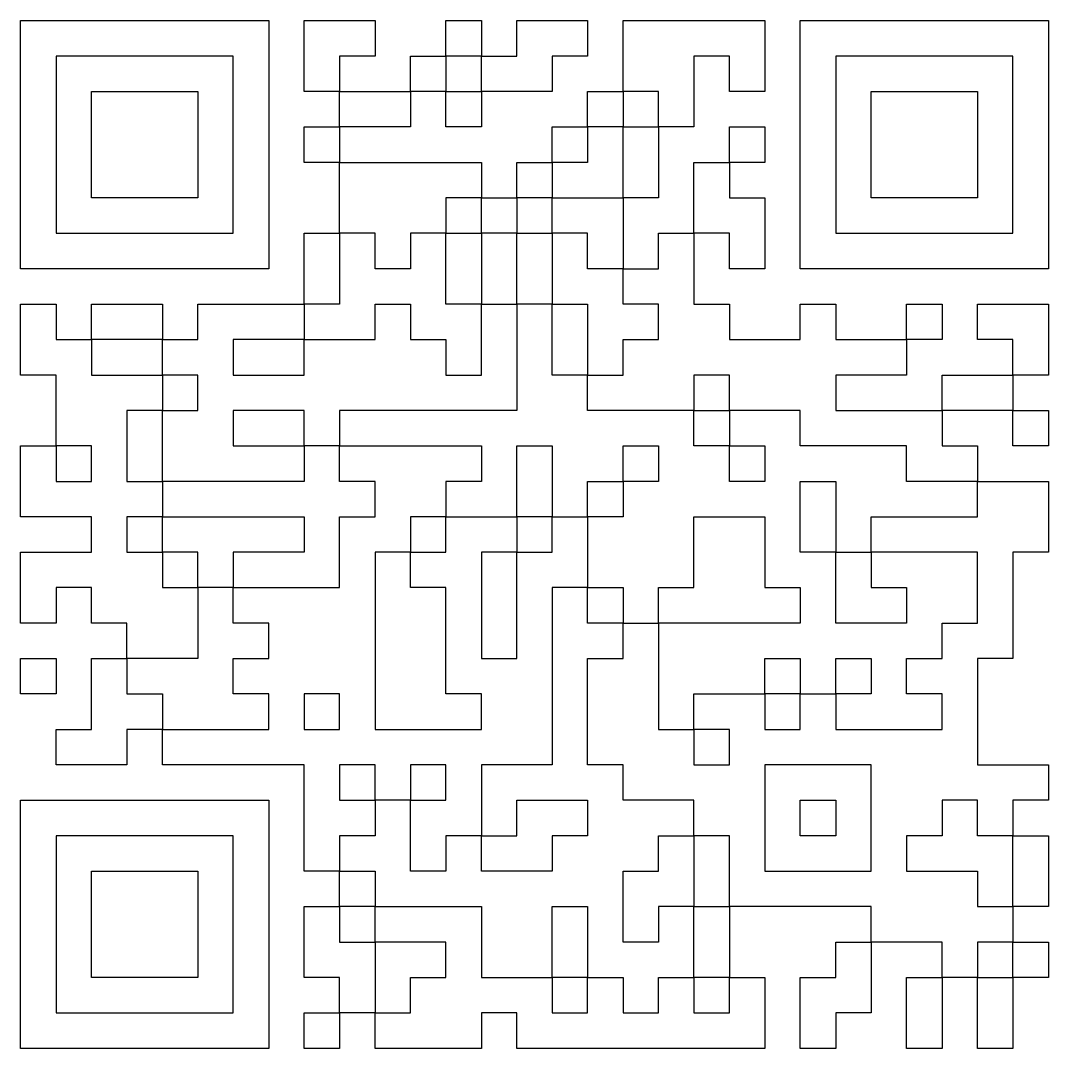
# Model space of a CAD drawing. Extents: x 119.9 to 144.4, y 113.2 to 137.8.
import ezdxf

# ---------------------------------------------------------------- set-up
doc = ezdxf.new("R2010")
doc.units = 0
doc.layers.add('Vrstva_1', color=7, linetype='CONTINUOUS')

msp = doc.modelspace()

# ---------------------------------------------------------------- linework, layer by layer
at = {"layer": 'Vrstva_1', "color": 7}
for p, q in [((119.857018, 134.810335), (119.857018, 137.773668)), ((119.857018, 137.773668), (122.820351, 137.773668)), ((122.820351, 137.773668), (125.783684, 137.773668)), ((125.783684, 137.773668), (125.783684, 134.810335)), ((126.630351, 136.927001), (126.630351, 137.773668)), ((126.630351, 137.773668), (127.477018, 137.773668)), ((127.477018, 137.773668), (128.323684, 137.773668)), ((128.323684, 137.773668), (128.323684, 137.350335)), ((130.017018, 137.350335), (130.017018, 137.773668)), ((130.017018, 137.773668), (130.440351, 137.773668)), ((130.440351, 137.773668), (130.863684, 137.773668)), ((130.863684, 137.773668), (130.863684, 137.350335)), ((131.710351, 137.350335), (131.710351, 137.773668)), ((131.710351, 137.773668), (132.557018, 137.773668)), ((132.557018, 137.773668), (133.403684, 137.773668)), ((133.403684, 137.773668), (133.403684, 137.350335)), ((134.250351, 136.927001), (134.250351, 137.773668)), ((134.250351, 137.773668), (135.943684, 137.773668)), ((135.943684, 137.773668), (137.637018, 137.773668)), ((137.637018, 137.773668), (137.637018, 136.927001)), ((138.483684, 134.810335), (138.483684, 137.773668)), ((138.483684, 137.773668), (141.447018, 137.773668)), ((141.447018, 137.773668), (144.410351, 137.773668)), ((144.410351, 137.773668), (144.410351, 134.810335)), ((128.323684, 137.350335), (128.323684, 136.927001)), ((130.017018, 136.927001), (130.017018, 137.350335)), ((130.863684, 137.350335), (130.863684, 136.927001)), ((131.710351, 136.927001), (131.710351, 137.350335)), ((133.403684, 137.350335), (133.403684, 136.927001)), ((122.820351, 136.927001), (120.703684, 136.927001)), ((120.703684, 136.927001), (120.703684, 134.810335)), ((124.937018, 136.927001), (122.820351, 136.927001)), ((124.937018, 134.810335), (124.937018, 136.927001)), ((126.630351, 136.080335), (126.630351, 136.927001)), ((127.900351, 136.927001), (127.477018, 136.927001)), ((127.477018, 136.927001), (127.477018, 136.503668)), ((128.323684, 136.927001), (127.900351, 136.927001)), ((129.170351, 136.503668), (129.170351, 136.927001)), ((129.170351, 136.927001), (129.593684, 136.927001)), ((129.593684, 136.927001), (130.017018, 136.927001)), ((130.440351, 136.927001), (130.017018, 136.927001)), ((130.017018, 136.927001), (130.017018, 136.503668)), ((130.863684, 136.927001), (130.440351, 136.927001)), ((130.863684, 136.927001), (131.287018, 136.927001)), ((130.863684, 136.503668), (130.863684, 136.927001)), ((131.287018, 136.927001), (131.710351, 136.927001)), ((132.980351, 136.927001), (132.557018, 136.927001)), ((132.557018, 136.927001), (132.557018, 136.503668)), ((133.403684, 136.927001), (132.980351, 136.927001)), ((134.250351, 136.080335), (134.250351, 136.927001)), ((136.367018, 136.927001), (135.943684, 136.927001)), ((135.943684, 136.927001), (135.943684, 136.080335)), ((136.790351, 136.927001), (136.367018, 136.927001)), ((136.790351, 136.503668), (136.790351, 136.927001)), ((137.637018, 136.927001), (137.637018, 136.080335)), ((141.447018, 136.927001), (139.330351, 136.927001)), ((139.330351, 136.927001), (139.330351, 134.810335)), ((143.563684, 136.927001), (141.447018, 136.927001)), ((143.563684, 134.810335), (143.563684, 136.927001)), ((127.477018, 136.503668), (127.477018, 136.080335)), ((129.170351, 136.080335), (129.170351, 136.503668)), ((130.017018, 136.503668), (130.017018, 136.080335)), ((130.863684, 136.080335), (130.863684, 136.503668)), ((132.557018, 136.503668), (132.557018, 136.080335)), ((136.790351, 136.080335), (136.790351, 136.503668)), ((121.550351, 134.810335), (121.550351, 136.080335)), ((121.550351, 136.080335), (122.820351, 136.080335)), ((122.820351, 136.080335), (124.090351, 136.080335)), ((124.090351, 136.080335), (124.090351, 134.810335)), ((127.053684, 136.080335), (126.630351, 136.080335)), ((127.477018, 136.080335), (127.053684, 136.080335)), ((127.477018, 135.657001), (127.477018, 136.080335)), ((127.477018, 136.080335), (128.323684, 136.080335)), ((128.323684, 136.080335), (129.170351, 136.080335)), ((129.593684, 136.080335), (129.170351, 136.080335)), ((129.170351, 136.080335), (129.170351, 135.657001)), ((130.017018, 136.080335), (129.593684, 136.080335)), ((130.017018, 135.657001), (130.017018, 136.080335)), ((130.017018, 136.080335), (130.440351, 136.080335)), ((130.440351, 136.080335), (130.863684, 136.080335)), ((130.440351, 136.080335), (130.440351, 136.080335)), ((131.710351, 136.080335), (130.863684, 136.080335)), ((130.863684, 136.080335), (130.863684, 135.657001)), ((132.557018, 136.080335), (131.710351, 136.080335)), ((133.403684, 135.657001), (133.403684, 136.080335)), ((133.403684, 136.080335), (133.827018, 136.080335)), ((133.827018, 136.080335), (134.250351, 136.080335)), ((134.250351, 136.080335), (134.250351, 135.657001)), ((134.673684, 136.080335), (134.250351, 136.080335)), ((135.097018, 136.080335), (134.673684, 136.080335)), ((135.097018, 135.657001), (135.097018, 136.080335)), ((135.943684, 136.080335), (135.943684, 135.233668)), ((137.213684, 136.080335), (136.790351, 136.080335)), ((137.637018, 136.080335), (137.213684, 136.080335)), ((140.177018, 134.810335), (140.177018, 136.080335)), ((140.177018, 136.080335), (141.447018, 136.080335)), ((141.447018, 136.080335), (142.717018, 136.080335)), ((142.717018, 136.080335), (142.717018, 134.810335)), ((127.477018, 135.233668), (127.477018, 135.657001)), ((129.170351, 135.657001), (129.170351, 135.233668)), ((130.017018, 135.233668), (130.017018, 135.657001)), ((130.863684, 135.657001), (130.863684, 135.233668)), ((133.403684, 135.233668), (133.403684, 135.657001)), ((134.250351, 135.657001), (134.250351, 135.233668)), ((135.097018, 135.233668), (135.097018, 135.657001)), ((126.630351, 134.810335), (126.630351, 135.233668)), ((126.630351, 135.233668), (127.053684, 135.233668)), ((127.053684, 135.233668), (127.477018, 135.233668)), ((128.323684, 135.233668), (127.477018, 135.233668)), ((127.477018, 135.233668), (127.477018, 134.810335)), ((129.170351, 135.233668), (128.323684, 135.233668)), ((130.440351, 135.233668), (130.017018, 135.233668)), ((130.863684, 135.233668), (130.440351, 135.233668)), ((132.557018, 134.810335), (132.557018, 135.233668)), ((132.557018, 135.233668), (132.980351, 135.233668)), ((132.980351, 135.233668), (133.403684, 135.233668)), ((133.827018, 135.233668), (133.403684, 135.233668)), ((133.403684, 135.233668), (133.403684, 134.810335)), ((134.250351, 135.233668), (133.827018, 135.233668)), ((134.250351, 135.233668), (134.673684, 135.233668)), ((134.250351, 134.387001), (134.250351, 135.233668)), ((134.673684, 135.233668), (135.097018, 135.233668)), ((135.520351, 135.233668), (135.097018, 135.233668)), ((135.097018, 135.233668), (135.097018, 134.387001)), ((135.943684, 135.233668), (135.520351, 135.233668)), ((136.790351, 134.810335), (136.790351, 135.233668)), ((136.790351, 135.233668), (137.213684, 135.233668)), ((137.213684, 135.233668), (137.637018, 135.233668)), ((137.637018, 135.233668), (137.637018, 134.810335)), ((119.857018, 131.847001), (119.857018, 134.810335)), ((120.703684, 134.810335), (120.703684, 132.693668)), ((121.550351, 133.540335), (121.550351, 134.810335)), ((124.090351, 134.810335), (124.090351, 133.540335)), ((124.937018, 132.693668), (124.937018, 134.810335)), ((125.783684, 134.810335), (125.783684, 131.847001)), ((126.630351, 134.387001), (126.630351, 134.810335)), ((127.477018, 134.810335), (127.477018, 134.387001)), ((132.557018, 134.387001), (132.557018, 134.810335)), ((133.403684, 134.810335), (133.403684, 134.387001)), ((136.790351, 134.387001), (136.790351, 134.810335)), ((137.637018, 134.810335), (137.637018, 134.387001)), ((138.483684, 131.847001), (138.483684, 134.810335)), ((139.330351, 134.810335), (139.330351, 132.693668)), ((140.177018, 133.540335), (140.177018, 134.810335)), ((142.717018, 134.810335), (142.717018, 133.540335)), ((143.563684, 132.693668), (143.563684, 134.810335)), ((144.410351, 134.810335), (144.410351, 131.847001)), ((127.053684, 134.387001), (126.630351, 134.387001)), ((127.477018, 134.387001), (127.053684, 134.387001)), ((127.477018, 133.540335), (127.477018, 134.387001)), ((127.477018, 134.387001), (129.170351, 134.387001)), ((129.170351, 134.387001), (130.863684, 134.387001)), ((130.863684, 134.387001), (130.863684, 133.963668)), ((131.710351, 133.963668), (131.710351, 134.387001)), ((131.710351, 134.387001), (132.133684, 134.387001)), ((132.133684, 134.387001), (132.557018, 134.387001)), ((132.980351, 134.387001), (132.557018, 134.387001)), ((132.557018, 134.387001), (132.557018, 133.963668)), ((133.403684, 134.387001), (132.980351, 134.387001)), ((134.250351, 133.540335), (134.250351, 134.387001)), ((135.097018, 134.387001), (135.097018, 133.540335)), ((135.943684, 133.540335), (135.943684, 134.387001)), ((135.943684, 134.387001), (136.367018, 134.387001)), ((136.367018, 134.387001), (136.790351, 134.387001)), ((137.213684, 134.387001), (136.790351, 134.387001)), ((136.790351, 134.387001), (136.790351, 133.963668)), ((137.637018, 134.387001), (137.213684, 134.387001)), ((130.863684, 133.963668), (130.863684, 133.540335)), ((131.710351, 133.540335), (131.710351, 133.963668)), ((132.557018, 133.963668), (132.557018, 133.540335)), ((136.790351, 133.963668), (136.790351, 133.540335)), ((122.820351, 133.540335), (121.550351, 133.540335)), ((124.090351, 133.540335), (122.820351, 133.540335)), ((122.820351, 133.540335), (122.820351, 133.540335)), ((127.477018, 132.693668), (127.477018, 133.540335)), ((130.440351, 133.540335), (130.017018, 133.540335)), ((130.017018, 133.540335), (130.017018, 133.117001)), ((130.863684, 133.540335), (130.440351, 133.540335)), ((130.863684, 133.540335), (131.287018, 133.540335)), ((130.863684, 133.117001), (130.863684, 133.540335)), ((131.287018, 133.540335), (131.710351, 133.540335)), ((132.133684, 133.540335), (131.710351, 133.540335)), ((131.710351, 133.540335), (131.710351, 133.117001)), ((132.557018, 133.540335), (132.133684, 133.540335)), ((132.557018, 133.117001), (132.557018, 133.540335)), ((132.557018, 133.540335), (133.403684, 133.540335)), ((133.403684, 133.540335), (134.250351, 133.540335)), ((134.673684, 133.540335), (134.250351, 133.540335)), ((134.250351, 133.540335), (134.250351, 132.693668)), ((135.097018, 133.540335), (134.673684, 133.540335)), ((135.943684, 132.693668), (135.943684, 133.540335)), ((136.790351, 133.540335), (137.213684, 133.540335)), ((137.213684, 133.540335), (137.637018, 133.540335)), ((137.637018, 133.540335), (137.637018, 132.693668)), ((141.447018, 133.540335), (140.177018, 133.540335)), ((142.717018, 133.540335), (141.447018, 133.540335)), ((141.447018, 133.540335), (141.447018, 133.540335)), ((130.017018, 133.117001), (130.017018, 132.693668)), ((130.863684, 132.693668), (130.863684, 133.117001)), ((131.710351, 133.117001), (131.710351, 132.693668)), ((132.557018, 132.693668), (132.557018, 133.117001)), ((120.703684, 132.693668), (122.820351, 132.693668)), ((122.820351, 132.693668), (124.937018, 132.693668)), ((122.820351, 132.693668), (122.820351, 132.693668)), ((126.630351, 131.847001), (126.630351, 132.693668)), ((126.630351, 132.693668), (127.053684, 132.693668)), ((127.053684, 132.693668), (127.477018, 132.693668)), ((127.900351, 132.693668), (127.477018, 132.693668)), ((127.477018, 132.693668), (127.477018, 131.847001)), ((128.323684, 132.693668), (127.900351, 132.693668)), ((128.323684, 132.270335), (128.323684, 132.693668)), ((129.593684, 132.693668), (129.170351, 132.693668)), ((129.170351, 132.693668), (129.170351, 132.270335)), ((130.017018, 132.693668), (129.593684, 132.693668)), ((130.017018, 131.847001), (130.017018, 132.693668)), ((130.017018, 132.693668), (130.440351, 132.693668)), ((130.440351, 132.693668), (130.863684, 132.693668)), ((131.287018, 132.693668), (130.863684, 132.693668)), ((130.863684, 132.693668), (130.863684, 131.847001)), ((131.710351, 132.693668), (131.287018, 132.693668)), ((131.710351, 131.847001), (131.710351, 132.693668)), ((131.710351, 132.693668), (132.133684, 132.693668)), ((132.133684, 132.693668), (132.557018, 132.693668)), ((132.557018, 132.693668), (132.557018, 131.847001)), ((132.980351, 132.693668), (132.557018, 132.693668)), ((133.403684, 132.693668), (132.980351, 132.693668)), ((133.403684, 132.270335), (133.403684, 132.693668)), ((134.250351, 132.693668), (134.250351, 131.847001)), ((135.097018, 132.270335), (135.097018, 132.693668)), ((135.097018, 132.693668), (135.520351, 132.693668)), ((135.520351, 132.693668), (135.943684, 132.693668)), ((136.367018, 132.693668), (135.943684, 132.693668)), ((135.943684, 132.693668), (135.943684, 131.847001)), ((136.790351, 132.693668), (136.367018, 132.693668)), ((136.790351, 132.270335), (136.790351, 132.693668)), ((137.637018, 132.693668), (137.637018, 131.847001)), ((139.330351, 132.693668), (141.447018, 132.693668)), ((141.447018, 132.693668), (143.563684, 132.693668)), ((141.447018, 132.693668), (141.447018, 132.693668)), ((128.323684, 131.847001), (128.323684, 132.270335)), ((129.170351, 132.270335), (129.170351, 131.847001)), ((133.403684, 131.847001), (133.403684, 132.270335)), ((135.097018, 131.847001), (135.097018, 132.270335)), ((136.790351, 131.847001), (136.790351, 132.270335)), ((122.820351, 131.847001), (119.857018, 131.847001)), ((125.783684, 131.847001), (122.820351, 131.847001)), ((122.820351, 131.847001), (122.820351, 131.847001)), ((126.630351, 131.000335), (126.630351, 131.847001)), ((127.477018, 131.847001), (127.477018, 131.000335)), ((128.747018, 131.847001), (128.323684, 131.847001)), ((129.170351, 131.847001), (128.747018, 131.847001)), ((130.017018, 131.000335), (130.017018, 131.847001)), ((130.863684, 131.847001), (130.863684, 131.000335)), ((131.710351, 131.000335), (131.710351, 131.847001)), ((132.557018, 131.847001), (132.557018, 131.000335)), ((133.827018, 131.847001), (133.403684, 131.847001)), ((134.250351, 131.847001), (133.827018, 131.847001)), ((134.250351, 131.847001), (134.673684, 131.847001)), ((134.250351, 131.423668), (134.250351, 131.847001)), ((134.673684, 131.847001), (135.097018, 131.847001)), ((135.943684, 131.847001), (135.943684, 131.000335)), ((137.213684, 131.847001), (136.790351, 131.847001)), ((137.637018, 131.847001), (137.213684, 131.847001)), ((141.447018, 131.847001), (138.483684, 131.847001)), ((144.410351, 131.847001), (141.447018, 131.847001)), ((141.447018, 131.847001), (141.447018, 131.847001)), ((134.250351, 131.000335), (134.250351, 131.423668)), ((119.857018, 130.153668), (119.857018, 131.000335)), ((119.857018, 131.000335), (120.280351, 131.000335)), ((120.280351, 131.000335), (120.703684, 131.000335)), ((120.703684, 131.000335), (120.703684, 130.577001)), ((121.550351, 130.577001), (121.550351, 131.000335)), ((121.550351, 131.000335), (122.397018, 131.000335)), ((122.397018, 131.000335), (123.243684, 131.000335)), ((123.243684, 131.000335), (123.243684, 130.577001)), ((124.090351, 130.577001), (124.090351, 131.000335)), ((124.090351, 131.000335), (125.360351, 131.000335)), ((125.360351, 131.000335), (126.630351, 131.000335)), ((127.053684, 131.000335), (126.630351, 131.000335)), ((126.630351, 131.000335), (126.630351, 130.577001)), ((127.477018, 131.000335), (127.053684, 131.000335)), ((128.323684, 130.577001), (128.323684, 131.000335)), ((128.323684, 131.000335), (128.747018, 131.000335)), ((128.747018, 131.000335), (129.170351, 131.000335)), ((129.170351, 131.000335), (129.170351, 130.577001)), ((130.440351, 131.000335), (130.017018, 131.000335)), ((130.863684, 131.000335), (130.440351, 131.000335)), ((130.440351, 131.000335), (130.440351, 131.000335)), ((130.863684, 130.153668), (130.863684, 131.000335)), ((130.863684, 131.000335), (131.287018, 131.000335)), ((131.287018, 131.000335), (131.710351, 131.000335)), ((132.133684, 131.000335), (131.710351, 131.000335)), ((131.710351, 131.000335), (131.710351, 129.730335)), ((132.557018, 131.000335), (132.133684, 131.000335)), ((132.557018, 130.153668), (132.557018, 131.000335)), ((132.557018, 131.000335), (132.980351, 131.000335)), ((132.980351, 131.000335), (133.403684, 131.000335)), ((133.403684, 131.000335), (133.403684, 130.153668)), ((134.673684, 131.000335), (134.250351, 131.000335)), ((135.097018, 131.000335), (134.673684, 131.000335)), ((135.097018, 130.577001), (135.097018, 131.000335)), ((135.943684, 131.000335), (136.367018, 131.000335)), ((136.367018, 131.000335), (136.790351, 131.000335)), ((136.790351, 131.000335), (136.790351, 130.577001)), ((138.483684, 130.577001), (138.483684, 131.000335)), ((138.483684, 131.000335), (138.907018, 131.000335)), ((138.907018, 131.000335), (139.330351, 131.000335)), ((139.330351, 131.000335), (139.330351, 130.577001)), ((141.023684, 130.577001), (141.023684, 131.000335)), ((141.023684, 131.000335), (141.447018, 131.000335)), ((141.447018, 131.000335), (141.870351, 131.000335)), ((141.870351, 131.000335), (141.870351, 130.577001)), ((142.717018, 130.577001), (142.717018, 131.000335)), ((142.717018, 131.000335), (143.563684, 131.000335)), ((143.563684, 131.000335), (144.410351, 131.000335)), ((144.410351, 131.000335), (144.410351, 130.153668)), ((120.703684, 130.577001), (120.703684, 130.153668)), ((121.550351, 130.153668), (121.550351, 130.577001)), ((123.243684, 130.577001), (123.243684, 130.153668)), ((124.090351, 130.153668), (124.090351, 130.577001)), ((126.630351, 130.577001), (126.630351, 130.153668)), ((128.323684, 130.153668), (128.323684, 130.577001)), ((129.170351, 130.577001), (129.170351, 130.153668)), ((135.097018, 130.153668), (135.097018, 130.577001)), ((136.790351, 130.577001), (136.790351, 130.153668)), ((138.483684, 130.153668), (138.483684, 130.577001)), ((139.330351, 130.577001), (139.330351, 130.153668)), ((141.023684, 130.153668), (141.023684, 130.577001)), ((141.870351, 130.577001), (141.870351, 130.153668)), ((142.717018, 130.153668), (142.717018, 130.577001)), ((119.857018, 129.307001), (119.857018, 130.153668)), ((120.703684, 130.153668), (121.127018, 130.153668)), ((121.127018, 130.153668), (121.550351, 130.153668)), ((121.550351, 130.153668), (121.550351, 129.730335)), ((122.397018, 130.153668), (121.550351, 130.153668)), ((123.243684, 130.153668), (122.397018, 130.153668)), ((123.243684, 129.730335), (123.243684, 130.153668)), ((123.243684, 130.153668), (123.667018, 130.153668)), ((123.667018, 130.153668), (124.090351, 130.153668)), ((125.783684, 130.153668), (124.937018, 130.153668)), ((124.937018, 130.153668), (124.937018, 129.730335)), ((126.630351, 130.153668), (125.783684, 130.153668)), ((126.630351, 129.730335), (126.630351, 130.153668)), ((126.630351, 130.153668), (127.477018, 130.153668)), ((127.477018, 130.153668), (128.323684, 130.153668)), ((129.170351, 130.153668), (129.593684, 130.153668)), ((129.593684, 130.153668), (130.017018, 130.153668)), ((130.017018, 130.153668), (130.017018, 129.730335)), ((130.863684, 129.307001), (130.863684, 130.153668)), ((132.557018, 129.307001), (132.557018, 130.153668)), ((133.403684, 130.153668), (133.403684, 129.307001)), ((134.250351, 129.730335), (134.250351, 130.153668)), ((134.250351, 130.153668), (134.673684, 130.153668)), ((134.673684, 130.153668), (135.097018, 130.153668)), ((136.790351, 130.153668), (137.637018, 130.153668)), ((137.637018, 130.153668), (138.483684, 130.153668)), ((139.330351, 130.153668), (140.177018, 130.153668)), ((140.177018, 130.153668), (141.023684, 130.153668)), ((141.447018, 130.153668), (141.023684, 130.153668)), ((141.023684, 130.153668), (141.023684, 129.730335)), ((141.870351, 130.153668), (141.447018, 130.153668)), ((143.140351, 130.153668), (142.717018, 130.153668)), ((143.563684, 130.153668), (143.140351, 130.153668)), ((143.563684, 129.730335), (143.563684, 130.153668)), ((144.410351, 130.153668), (144.410351, 129.307001)), ((121.550351, 129.730335), (121.550351, 129.307001)), ((123.243684, 129.307001), (123.243684, 129.730335)), ((124.937018, 129.730335), (124.937018, 129.307001)), ((126.630351, 129.307001), (126.630351, 129.730335)), ((130.017018, 129.730335), (130.017018, 129.307001)), ((131.710351, 129.730335), (131.710351, 128.460335)), ((134.250351, 129.307001), (134.250351, 129.730335)), ((141.023684, 129.730335), (141.023684, 129.307001)), ((143.563684, 129.307001), (143.563684, 129.730335)), ((120.280351, 129.307001), (119.857018, 129.307001)), ((120.703684, 129.307001), (120.280351, 129.307001)), ((120.703684, 128.460335), (120.703684, 129.307001)), ((121.550351, 129.307001), (122.397018, 129.307001)), ((122.397018, 129.307001), (123.243684, 129.307001)), ((123.243684, 129.307001), (123.243684, 128.883668)), ((123.667018, 129.307001), (123.243684, 129.307001)), ((124.090351, 129.307001), (123.667018, 129.307001)), ((124.090351, 128.883668), (124.090351, 129.307001)), ((124.937018, 129.307001), (125.783684, 129.307001)), ((125.783684, 129.307001), (126.630351, 129.307001)), ((125.783684, 129.307001), (125.783684, 129.307001)), ((130.017018, 129.307001), (130.440351, 129.307001)), ((130.440351, 129.307001), (130.863684, 129.307001)), ((132.980351, 129.307001), (132.557018, 129.307001)), ((133.403684, 129.307001), (132.980351, 129.307001)), ((133.403684, 128.883668), (133.403684, 129.307001)), ((133.403684, 129.307001), (133.827018, 129.307001)), ((133.827018, 129.307001), (134.250351, 129.307001)), ((136.367018, 129.307001), (135.943684, 129.307001)), ((135.943684, 129.307001), (135.943684, 128.883668)), ((136.790351, 129.307001), (136.367018, 129.307001)), ((136.790351, 128.883668), (136.790351, 129.307001)), ((140.177018, 129.307001), (139.330351, 129.307001)), ((139.330351, 129.307001), (139.330351, 128.883668)), ((141.023684, 129.307001), (140.177018, 129.307001)), ((141.870351, 128.883668), (141.870351, 129.307001)), ((141.870351, 129.307001), (142.717018, 129.307001)), ((142.717018, 129.307001), (143.563684, 129.307001)), ((143.987018, 129.307001), (143.563684, 129.307001)), ((143.563684, 129.307001), (143.563684, 128.883668)), ((144.410351, 129.307001), (143.987018, 129.307001)), ((123.243684, 128.883668), (123.243684, 128.460335)), ((124.090351, 128.460335), (124.090351, 128.883668)), ((133.403684, 128.460335), (133.403684, 128.883668)), ((135.943684, 128.883668), (135.943684, 128.460335)), ((136.790351, 128.460335), (136.790351, 128.883668)), ((139.330351, 128.883668), (139.330351, 128.460335)), ((141.870351, 128.460335), (141.870351, 128.883668)), ((143.563684, 128.883668), (143.563684, 128.460335)), ((120.703684, 127.613668), (120.703684, 128.460335)), ((122.820351, 128.460335), (122.397018, 128.460335)), ((122.397018, 128.460335), (122.397018, 127.613668)), ((123.243684, 128.460335), (122.820351, 128.460335)), ((123.243684, 127.613668), (123.243684, 128.460335)), ((123.243684, 128.460335), (123.667018, 128.460335)), ((123.667018, 128.460335), (124.090351, 128.460335)), ((125.783684, 128.460335), (124.937018, 128.460335)), ((124.937018, 128.460335), (124.937018, 128.037001)), ((126.630351, 128.460335), (125.783684, 128.460335)), ((126.630351, 128.037001), (126.630351, 128.460335)), ((129.593684, 128.460335), (127.477018, 128.460335)), ((127.477018, 128.460335), (127.477018, 128.037001)), ((131.710351, 128.460335), (129.593684, 128.460335)), ((134.673684, 128.460335), (133.403684, 128.460335)), ((135.943684, 128.460335), (134.673684, 128.460335)), ((135.943684, 128.037001), (135.943684, 128.460335)), ((135.943684, 128.460335), (136.367018, 128.460335)), ((136.367018, 128.460335), (136.790351, 128.460335)), ((137.637018, 128.460335), (136.790351, 128.460335)), ((136.790351, 128.460335), (136.790351, 128.037001)), ((138.483684, 128.460335), (137.637018, 128.460335)), ((138.483684, 128.037001), (138.483684, 128.460335)), ((139.330351, 128.460335), (140.600351, 128.460335)), ((140.600351, 128.460335), (141.870351, 128.460335)), ((142.717018, 128.460335), (141.870351, 128.460335)), ((141.870351, 128.460335), (141.870351, 128.037001)), ((143.563684, 128.460335), (142.717018, 128.460335)), ((143.563684, 128.460335), (143.987018, 128.460335)), ((143.563684, 128.037001), (143.563684, 128.460335)), ((143.987018, 128.460335), (144.410351, 128.460335)), ((144.410351, 128.460335), (144.410351, 128.037001)), ((124.937018, 128.037001), (124.937018, 127.613668)), ((126.630351, 127.613668), (126.630351, 128.037001)), ((127.477018, 128.037001), (127.477018, 127.613668)), ((135.943684, 127.613668), (135.943684, 128.037001)), ((136.790351, 128.037001), (136.790351, 127.613668)), ((138.483684, 127.613668), (138.483684, 128.037001)), ((141.870351, 128.037001), (141.870351, 127.613668)), ((143.563684, 127.613668), (143.563684, 128.037001)), ((144.410351, 128.037001), (144.410351, 127.613668)), ((119.857018, 126.767001), (119.857018, 127.613668)), ((119.857018, 127.613668), (120.280351, 127.613668)), ((120.280351, 127.613668), (120.703684, 127.613668)), ((120.703684, 127.613668), (120.703684, 127.190335)), ((121.127018, 127.613668), (120.703684, 127.613668)), ((121.550351, 127.613668), (121.127018, 127.613668)), ((121.550351, 127.190335), (121.550351, 127.613668)), ((122.397018, 127.613668), (122.397018, 126.767001)), ((123.243684, 126.767001), (123.243684, 127.613668)), ((124.937018, 127.613668), (125.783684, 127.613668)), ((125.783684, 127.613668), (126.630351, 127.613668)), ((125.783684, 127.613668), (125.783684, 127.613668)), ((127.053684, 127.613668), (126.630351, 127.613668)), ((126.630351, 127.613668), (126.630351, 127.190335)), ((127.477018, 127.613668), (127.053684, 127.613668)), ((127.477018, 127.190335), (127.477018, 127.613668)), ((127.477018, 127.613668), (129.170351, 127.613668)), ((129.170351, 127.613668), (130.863684, 127.613668)), ((130.863684, 127.613668), (130.863684, 127.190335)), ((131.710351, 126.767001), (131.710351, 127.613668)), ((131.710351, 127.613668), (132.133684, 127.613668)), ((132.133684, 127.613668), (132.557018, 127.613668)), ((132.557018, 127.613668), (132.557018, 126.767001)), ((134.250351, 127.190335), (134.250351, 127.613668)), ((134.250351, 127.613668), (134.673684, 127.613668)), ((134.673684, 127.613668), (135.097018, 127.613668)), ((135.097018, 127.613668), (135.097018, 127.190335)), ((136.367018, 127.613668), (135.943684, 127.613668)), ((136.790351, 127.613668), (136.367018, 127.613668)), ((136.790351, 127.190335), (136.790351, 127.613668)), ((136.790351, 127.613668), (137.213684, 127.613668)), ((137.213684, 127.613668), (137.637018, 127.613668)), ((137.637018, 127.613668), (137.637018, 127.190335)), ((139.753684, 127.613668), (138.483684, 127.613668)), ((141.023684, 127.613668), (139.753684, 127.613668)), ((141.023684, 127.190335), (141.023684, 127.613668)), ((141.870351, 127.613668), (142.293684, 127.613668)), ((142.293684, 127.613668), (142.717018, 127.613668)), ((142.717018, 127.613668), (142.717018, 127.190335)), ((143.987018, 127.613668), (143.563684, 127.613668)), ((144.410351, 127.613668), (143.987018, 127.613668)), ((120.703684, 127.190335), (120.703684, 126.767001)), ((121.550351, 126.767001), (121.550351, 127.190335)), ((126.630351, 127.190335), (126.630351, 126.767001)), ((127.477018, 126.767001), (127.477018, 127.190335)), ((130.863684, 127.190335), (130.863684, 126.767001)), ((134.250351, 126.767001), (134.250351, 127.190335)), ((135.097018, 127.190335), (135.097018, 126.767001)), ((136.790351, 126.767001), (136.790351, 127.190335)), ((137.637018, 127.190335), (137.637018, 126.767001)), ((141.023684, 126.767001), (141.023684, 127.190335)), ((142.717018, 127.190335), (142.717018, 126.767001)), ((119.857018, 125.920335), (119.857018, 126.767001)), ((120.703684, 126.767001), (121.127018, 126.767001)), ((121.127018, 126.767001), (121.550351, 126.767001)), ((122.397018, 126.767001), (122.820351, 126.767001)), ((122.820351, 126.767001), (123.243684, 126.767001)), ((123.243684, 126.767001), (123.243684, 126.343668)), ((124.937018, 126.767001), (123.243684, 126.767001)), ((126.630351, 126.767001), (124.937018, 126.767001)), ((124.937018, 126.767001), (124.937018, 126.767001)), ((127.900351, 126.767001), (127.477018, 126.767001)), ((128.323684, 126.767001), (127.900351, 126.767001)), ((128.323684, 126.343668), (128.323684, 126.767001)), ((130.440351, 126.767001), (130.017018, 126.767001)), ((130.017018, 126.767001), (130.017018, 126.343668)), ((130.863684, 126.767001), (130.440351, 126.767001)), ((131.710351, 125.920335), (131.710351, 126.767001)), ((132.557018, 126.767001), (132.557018, 125.920335)), ((133.403684, 126.343668), (133.403684, 126.767001)), ((133.403684, 126.767001), (133.827018, 126.767001)), ((133.827018, 126.767001), (134.250351, 126.767001)), ((134.673684, 126.767001), (134.250351, 126.767001)), ((134.250351, 126.767001), (134.250351, 126.343668)), ((135.097018, 126.767001), (134.673684, 126.767001)), ((137.213684, 126.767001), (136.790351, 126.767001)), ((137.637018, 126.767001), (137.213684, 126.767001)), ((137.213684, 126.767001), (137.213684, 126.767001)), ((138.483684, 125.920335), (138.483684, 126.767001)), ((138.483684, 126.767001), (138.907018, 126.767001)), ((138.907018, 126.767001), (139.330351, 126.767001)), ((139.330351, 126.767001), (139.330351, 125.920335)), ((141.870351, 126.767001), (141.023684, 126.767001)), ((142.717018, 126.767001), (141.870351, 126.767001)), ((142.717018, 126.343668), (142.717018, 126.767001)), ((142.717018, 126.767001), (143.563684, 126.767001)), ((143.563684, 126.767001), (144.410351, 126.767001)), ((144.410351, 126.767001), (144.410351, 125.920335)), ((123.243684, 126.343668), (123.243684, 125.920335)), ((128.323684, 125.920335), (128.323684, 126.343668)), ((130.017018, 126.343668), (130.017018, 125.920335)), ((133.403684, 125.920335), (133.403684, 126.343668)), ((134.250351, 126.343668), (134.250351, 125.920335)), ((142.717018, 125.920335), (142.717018, 126.343668)), ((120.703684, 125.920335), (119.857018, 125.920335)), ((121.550351, 125.920335), (120.703684, 125.920335)), ((121.550351, 125.497001), (121.550351, 125.920335)), ((122.820351, 125.920335), (122.397018, 125.920335)), ((122.397018, 125.920335), (122.397018, 125.497001)), ((123.243684, 125.920335), (122.820351, 125.920335)), ((123.243684, 125.497001), (123.243684, 125.920335)), ((123.243684, 125.920335), (124.937018, 125.920335)), ((124.937018, 125.920335), (126.630351, 125.920335)), ((126.630351, 125.920335), (126.630351, 125.497001)), ((127.477018, 125.073668), (127.477018, 125.920335)), ((127.477018, 125.920335), (127.900351, 125.920335)), ((127.900351, 125.920335), (128.323684, 125.920335)), ((129.593684, 125.920335), (129.170351, 125.920335)), ((129.170351, 125.920335), (129.170351, 125.497001)), ((130.017018, 125.920335), (129.593684, 125.920335)), ((130.017018, 125.497001), (130.017018, 125.920335)), ((130.017018, 125.920335), (130.863684, 125.920335)), ((130.863684, 125.920335), (131.710351, 125.920335)), ((131.710351, 125.920335), (131.710351, 125.497001)), ((132.133684, 125.920335), (131.710351, 125.920335)), ((132.557018, 125.920335), (132.133684, 125.920335)), ((132.133684, 125.920335), (132.133684, 125.920335)), ((132.557018, 125.497001), (132.557018, 125.920335)), ((132.557018, 125.920335), (132.980351, 125.920335)), ((132.980351, 125.920335), (133.403684, 125.920335)), ((133.827018, 125.920335), (133.403684, 125.920335)), ((133.403684, 125.920335), (133.403684, 125.073668)), ((134.250351, 125.920335), (133.827018, 125.920335)), ((135.943684, 125.073668), (135.943684, 125.920335)), ((135.943684, 125.920335), (136.790351, 125.920335)), ((136.790351, 125.920335), (137.637018, 125.920335)), ((137.637018, 125.920335), (137.637018, 125.073668)), ((138.483684, 125.073668), (138.483684, 125.920335)), ((139.330351, 125.920335), (139.330351, 125.073668)), ((140.177018, 125.497001), (140.177018, 125.920335)), ((140.177018, 125.920335), (141.447018, 125.920335)), ((141.447018, 125.920335), (142.717018, 125.920335)), ((144.410351, 125.920335), (144.410351, 125.073668)), ((121.550351, 125.073668), (121.550351, 125.497001)), ((122.397018, 125.497001), (122.397018, 125.073668)), ((123.243684, 125.073668), (123.243684, 125.497001)), ((126.630351, 125.497001), (126.630351, 125.073668)), ((129.170351, 125.497001), (129.170351, 125.073668)), ((130.017018, 125.073668), (130.017018, 125.497001)), ((131.710351, 125.497001), (131.710351, 125.073668)), ((132.557018, 125.073668), (132.557018, 125.497001)), ((140.177018, 125.073668), (140.177018, 125.497001)), ((119.857018, 124.227001), (119.857018, 125.073668)), ((119.857018, 125.073668), (120.703684, 125.073668)), ((120.703684, 125.073668), (121.550351, 125.073668)), ((122.397018, 125.073668), (122.820351, 125.073668)), ((122.820351, 125.073668), (123.243684, 125.073668)), ((123.243684, 125.073668), (123.243684, 124.650335)), ((123.667018, 125.073668), (123.243684, 125.073668)), ((124.090351, 125.073668), (123.667018, 125.073668)), ((124.090351, 124.650335), (124.090351, 125.073668)), ((125.783684, 125.073668), (124.937018, 125.073668)), ((124.937018, 125.073668), (124.937018, 124.650335)), ((126.630351, 125.073668), (125.783684, 125.073668)), ((127.477018, 124.227001), (127.477018, 125.073668)), ((128.747018, 125.073668), (128.323684, 125.073668)), ((128.323684, 125.073668), (128.323684, 122.957001)), ((129.170351, 125.073668), (128.747018, 125.073668)), ((129.170351, 124.650335), (129.170351, 125.073668)), ((129.170351, 125.073668), (129.593684, 125.073668)), ((129.593684, 125.073668), (130.017018, 125.073668)), ((131.287018, 125.073668), (130.863684, 125.073668)), ((130.863684, 125.073668), (130.863684, 123.803668)), ((131.710351, 125.073668), (131.287018, 125.073668)), ((131.710351, 123.803668), (131.710351, 125.073668)), ((131.710351, 125.073668), (132.133684, 125.073668)), ((132.133684, 125.073668), (132.557018, 125.073668)), ((133.403684, 125.073668), (133.403684, 124.227001)), ((135.943684, 124.227001), (135.943684, 125.073668)), ((137.637018, 125.073668), (137.637018, 124.227001)), ((138.907018, 125.073668), (138.483684, 125.073668)), ((139.330351, 125.073668), (138.907018, 125.073668)), ((139.330351, 124.227001), (139.330351, 125.073668)), ((139.330351, 125.073668), (139.753684, 125.073668)), ((139.753684, 125.073668), (140.177018, 125.073668)), ((141.447018, 125.073668), (140.177018, 125.073668)), ((140.177018, 125.073668), (140.177018, 124.650335)), ((142.717018, 125.073668), (141.447018, 125.073668)), ((142.717018, 124.227001), (142.717018, 125.073668)), ((143.987018, 125.073668), (143.563684, 125.073668)), ((143.563684, 125.073668), (143.563684, 123.803668)), ((144.410351, 125.073668), (143.987018, 125.073668)), ((123.243684, 124.650335), (123.243684, 124.227001)), ((124.090351, 124.227001), (124.090351, 124.650335)), ((124.937018, 124.650335), (124.937018, 124.227001)), ((129.170351, 124.227001), (129.170351, 124.650335)), ((140.177018, 124.650335), (140.177018, 124.227001)), ((119.857018, 123.380335), (119.857018, 124.227001)), ((121.127018, 124.227001), (120.703684, 124.227001)), ((120.703684, 124.227001), (120.703684, 123.803668)), ((121.550351, 124.227001), (121.127018, 124.227001)), ((121.550351, 123.803668), (121.550351, 124.227001)), ((123.243684, 124.227001), (123.667018, 124.227001)), ((123.667018, 124.227001), (124.090351, 124.227001)), ((124.090351, 124.227001), (124.090351, 123.380335)), ((124.513684, 124.227001), (124.090351, 124.227001)), ((124.937018, 124.227001), (124.513684, 124.227001)), ((124.513684, 124.227001), (124.513684, 124.227001)), ((124.937018, 123.803668), (124.937018, 124.227001)), ((124.937018, 124.227001), (126.207018, 124.227001)), ((126.207018, 124.227001), (127.477018, 124.227001)), ((129.593684, 124.227001), (129.170351, 124.227001)), ((130.017018, 124.227001), (129.593684, 124.227001)), ((130.017018, 122.957001), (130.017018, 124.227001)), ((132.980351, 124.227001), (132.557018, 124.227001)), ((132.557018, 124.227001), (132.557018, 122.110335)), ((133.403684, 124.227001), (132.980351, 124.227001)), ((133.403684, 124.227001), (133.827018, 124.227001)), ((133.403684, 123.803668), (133.403684, 124.227001)), ((133.827018, 124.227001), (134.250351, 124.227001)), ((134.250351, 124.227001), (134.250351, 123.803668)), ((135.097018, 123.803668), (135.097018, 124.227001)), ((135.097018, 124.227001), (135.520351, 124.227001)), ((135.520351, 124.227001), (135.943684, 124.227001)), ((137.637018, 124.227001), (138.060351, 124.227001)), ((138.060351, 124.227001), (138.483684, 124.227001)), ((138.483684, 124.227001), (138.483684, 123.803668)), ((139.330351, 123.380335), (139.330351, 124.227001)), ((140.177018, 124.227001), (140.600351, 124.227001)), ((140.600351, 124.227001), (141.023684, 124.227001)), ((141.023684, 124.227001), (141.023684, 123.803668)), ((142.717018, 123.380335), (142.717018, 124.227001)), ((120.703684, 123.803668), (120.703684, 123.380335)), ((121.550351, 123.380335), (121.550351, 123.803668)), ((124.937018, 123.380335), (124.937018, 123.803668)), ((130.863684, 123.803668), (130.863684, 122.533668)), ((131.710351, 122.533668), (131.710351, 123.803668)), ((133.403684, 123.380335), (133.403684, 123.803668)), ((134.250351, 123.803668), (134.250351, 123.380335)), ((135.097018, 123.380335), (135.097018, 123.803668)), ((138.483684, 123.803668), (138.483684, 123.380335)), ((141.023684, 123.803668), (141.023684, 123.380335)), ((143.563684, 123.803668), (143.563684, 122.533668)), ((120.280351, 123.380335), (119.857018, 123.380335)), ((120.703684, 123.380335), (120.280351, 123.380335)), ((121.973684, 123.380335), (121.550351, 123.380335)), ((122.397018, 123.380335), (121.973684, 123.380335)), ((122.397018, 122.957001), (122.397018, 123.380335)), ((124.090351, 123.380335), (124.090351, 122.533668)), ((125.360351, 123.380335), (124.937018, 123.380335)), ((125.783684, 123.380335), (125.360351, 123.380335)), ((125.783684, 122.957001), (125.783684, 123.380335)), ((133.827018, 123.380335), (133.403684, 123.380335)), ((134.250351, 123.380335), (133.827018, 123.380335)), ((134.250351, 123.380335), (134.673684, 123.380335)), ((134.250351, 122.957001), (134.250351, 123.380335)), ((134.673684, 123.380335), (135.097018, 123.380335)), ((136.790351, 123.380335), (135.097018, 123.380335)), ((135.097018, 123.380335), (135.097018, 122.110335)), ((138.483684, 123.380335), (136.790351, 123.380335)), ((140.177018, 123.380335), (139.330351, 123.380335)), ((141.023684, 123.380335), (140.177018, 123.380335)), ((141.870351, 122.957001), (141.870351, 123.380335)), ((141.870351, 123.380335), (142.293684, 123.380335)), ((142.293684, 123.380335), (142.717018, 123.380335)), ((122.397018, 122.533668), (122.397018, 122.957001)), ((125.783684, 122.533668), (125.783684, 122.957001)), ((128.323684, 122.957001), (128.323684, 120.840335)), ((130.017018, 121.687001), (130.017018, 122.957001)), ((134.250351, 122.533668), (134.250351, 122.957001)), ((141.870351, 122.533668), (141.870351, 122.957001)), ((119.857018, 122.110335), (119.857018, 122.533668)), ((119.857018, 122.533668), (120.280351, 122.533668)), ((120.280351, 122.533668), (120.703684, 122.533668)), ((120.703684, 122.533668), (120.703684, 122.110335)), ((121.550351, 121.687001), (121.550351, 122.533668)), ((121.550351, 122.533668), (121.973684, 122.533668)), ((121.973684, 122.533668), (122.397018, 122.533668)), ((122.397018, 122.533668), (122.397018, 122.110335)), ((123.243684, 122.533668), (122.397018, 122.533668)), ((124.090351, 122.533668), (123.243684, 122.533668)), ((123.243684, 122.533668), (123.243684, 122.533668)), ((124.937018, 122.110335), (124.937018, 122.533668)), ((124.937018, 122.533668), (125.360351, 122.533668)), ((125.360351, 122.533668), (125.783684, 122.533668)), ((130.863684, 122.533668), (131.287018, 122.533668)), ((131.287018, 122.533668), (131.710351, 122.533668)), ((133.403684, 121.263668), (133.403684, 122.533668)), ((133.403684, 122.533668), (133.827018, 122.533668)), ((133.827018, 122.533668), (134.250351, 122.533668)), ((137.637018, 122.110335), (137.637018, 122.533668)), ((137.637018, 122.533668), (138.060351, 122.533668)), ((138.060351, 122.533668), (138.483684, 122.533668)), ((138.483684, 122.533668), (138.483684, 122.110335)), ((139.330351, 122.110335), (139.330351, 122.533668)), ((139.330351, 122.533668), (139.753684, 122.533668)), ((139.753684, 122.533668), (140.177018, 122.533668)), ((140.177018, 122.533668), (140.177018, 122.110335)), ((141.023684, 122.110335), (141.023684, 122.533668)), ((141.023684, 122.533668), (141.447018, 122.533668)), ((141.447018, 122.533668), (141.870351, 122.533668)), ((143.140351, 122.533668), (142.717018, 122.533668)), ((142.717018, 122.533668), (142.717018, 121.263668)), ((143.563684, 122.533668), (143.140351, 122.533668)), ((119.857018, 121.687001), (119.857018, 122.110335)), ((120.703684, 122.110335), (120.703684, 121.687001)), ((122.397018, 122.110335), (122.397018, 121.687001)), ((124.937018, 121.687001), (124.937018, 122.110335)), ((132.557018, 122.110335), (132.557018, 119.993668)), ((135.097018, 122.110335), (135.097018, 120.840335)), ((137.637018, 121.687001), (137.637018, 122.110335)), ((138.483684, 122.110335), (138.483684, 121.687001)), ((139.330351, 121.687001), (139.330351, 122.110335)), ((140.177018, 122.110335), (140.177018, 121.687001)), ((141.023684, 121.687001), (141.023684, 122.110335)), ((120.280351, 121.687001), (119.857018, 121.687001)), ((120.703684, 121.687001), (120.280351, 121.687001)), ((120.280351, 121.687001), (120.280351, 121.687001)), ((121.550351, 120.840335), (121.550351, 121.687001)), ((122.397018, 121.687001), (122.820351, 121.687001)), ((122.820351, 121.687001), (123.243684, 121.687001)), ((123.243684, 121.687001), (123.243684, 121.263668)), ((125.360351, 121.687001), (124.937018, 121.687001)), ((125.783684, 121.687001), (125.360351, 121.687001)), ((125.783684, 121.263668), (125.783684, 121.687001)), ((127.053684, 121.687001), (126.630351, 121.687001)), ((126.630351, 121.687001), (126.630351, 121.263668)), ((127.477018, 121.687001), (127.053684, 121.687001)), ((127.477018, 121.263668), (127.477018, 121.687001)), ((130.440351, 121.687001), (130.017018, 121.687001)), ((130.863684, 121.687001), (130.440351, 121.687001)), ((130.863684, 121.263668), (130.863684, 121.687001)), ((135.943684, 121.263668), (135.943684, 121.687001)), ((135.943684, 121.687001), (136.790351, 121.687001)), ((136.790351, 121.687001), (137.637018, 121.687001)), ((138.060351, 121.687001), (137.637018, 121.687001)), ((137.637018, 121.687001), (137.637018, 121.263668)), ((138.483684, 121.687001), (138.060351, 121.687001)), ((138.483684, 121.687001), (138.907018, 121.687001)), ((138.483684, 121.263668), (138.483684, 121.687001)), ((138.907018, 121.687001), (139.330351, 121.687001)), ((139.753684, 121.687001), (139.330351, 121.687001)), ((139.330351, 121.687001), (139.330351, 121.263668)), ((140.177018, 121.687001), (139.753684, 121.687001)), ((141.447018, 121.687001), (141.023684, 121.687001)), ((141.870351, 121.687001), (141.447018, 121.687001)), ((141.870351, 121.263668), (141.870351, 121.687001)), ((123.243684, 121.263668), (123.243684, 120.840335)), ((125.783684, 120.840335), (125.783684, 121.263668)), ((126.630351, 121.263668), (126.630351, 120.840335)), ((127.477018, 120.840335), (127.477018, 121.263668)), ((130.863684, 120.840335), (130.863684, 121.263668)), ((133.403684, 119.993668), (133.403684, 121.263668)), ((135.943684, 120.840335), (135.943684, 121.263668)), ((137.637018, 121.263668), (137.637018, 120.840335)), ((138.483684, 120.840335), (138.483684, 121.263668)), ((139.330351, 121.263668), (139.330351, 120.840335)), ((141.870351, 120.840335), (141.870351, 121.263668)), ((142.717018, 121.263668), (142.717018, 119.993668)), ((120.703684, 120.417001), (120.703684, 120.840335)), ((120.703684, 120.840335), (121.127018, 120.840335)), ((121.127018, 120.840335), (121.550351, 120.840335)), ((122.820351, 120.840335), (122.397018, 120.840335)), ((122.397018, 120.840335), (122.397018, 120.417001)), ((123.243684, 120.840335), (122.820351, 120.840335)), ((123.243684, 120.417001), (123.243684, 120.840335)), ((123.243684, 120.840335), (124.513684, 120.840335)), ((124.513684, 120.840335), (125.783684, 120.840335)), ((126.630351, 120.840335), (127.053684, 120.840335)), ((127.053684, 120.840335), (127.477018, 120.840335)), ((127.053684, 120.840335), (127.053684, 120.840335)), ((128.323684, 120.840335), (129.593684, 120.840335)), ((129.593684, 120.840335), (130.863684, 120.840335)), ((135.097018, 120.840335), (135.520351, 120.840335)), ((135.520351, 120.840335), (135.943684, 120.840335)), ((135.943684, 120.840335), (135.943684, 120.417001)), ((136.367018, 120.840335), (135.943684, 120.840335)), ((136.790351, 120.840335), (136.367018, 120.840335)), ((136.790351, 120.417001), (136.790351, 120.840335)), ((137.637018, 120.840335), (138.060351, 120.840335)), ((138.060351, 120.840335), (138.483684, 120.840335)), ((138.060351, 120.840335), (138.060351, 120.840335)), ((139.330351, 120.840335), (140.600351, 120.840335)), ((140.600351, 120.840335), (141.870351, 120.840335)), ((120.703684, 119.993668), (120.703684, 120.417001)), ((122.397018, 120.417001), (122.397018, 119.993668)), ((123.243684, 119.993668), (123.243684, 120.417001)), ((135.943684, 120.417001), (135.943684, 119.993668)), ((136.790351, 119.993668), (136.790351, 120.417001)), ((121.550351, 119.993668), (120.703684, 119.993668)), ((122.397018, 119.993668), (121.550351, 119.993668)), ((124.937018, 119.993668), (123.243684, 119.993668)), ((126.630351, 119.993668), (124.937018, 119.993668)), ((126.630351, 118.723668), (126.630351, 119.993668)), ((127.900351, 119.993668), (127.477018, 119.993668)), ((127.477018, 119.993668), (127.477018, 119.570335)), ((128.323684, 119.993668), (127.900351, 119.993668)), ((128.323684, 119.570335), (128.323684, 119.993668)), ((129.593684, 119.993668), (129.170351, 119.993668)), ((129.170351, 119.993668), (129.170351, 119.570335)), ((130.017018, 119.993668), (129.593684, 119.993668)), ((130.017018, 119.570335), (130.017018, 119.993668)), ((131.710351, 119.993668), (130.863684, 119.993668)), ((130.863684, 119.993668), (130.863684, 119.147001)), ((132.557018, 119.993668), (131.710351, 119.993668)), ((133.827018, 119.993668), (133.403684, 119.993668)), ((134.250351, 119.993668), (133.827018, 119.993668)), ((134.250351, 119.570335), (134.250351, 119.993668)), ((135.943684, 119.993668), (136.367018, 119.993668)), ((136.367018, 119.993668), (136.790351, 119.993668)), ((138.907018, 119.993668), (137.637018, 119.993668)), ((137.637018, 119.993668), (137.637018, 118.723668)), ((140.177018, 119.993668), (138.907018, 119.993668)), ((140.177018, 118.723668), (140.177018, 119.993668)), ((142.717018, 119.993668), (143.563684, 119.993668)), ((143.563684, 119.993668), (144.410351, 119.993668)), ((144.410351, 119.993668), (144.410351, 119.570335)), ((127.477018, 119.570335), (127.477018, 119.147001)), ((128.323684, 119.147001), (128.323684, 119.570335)), ((129.170351, 119.570335), (129.170351, 119.147001)), ((130.017018, 119.147001), (130.017018, 119.570335)), ((134.250351, 119.147001), (134.250351, 119.570335)), ((144.410351, 119.570335), (144.410351, 119.147001)), ((119.857018, 116.183668), (119.857018, 119.147001)), ((119.857018, 119.147001), (122.820351, 119.147001)), ((122.820351, 119.147001), (125.783684, 119.147001)), ((125.783684, 119.147001), (125.783684, 116.183668)), ((127.477018, 119.147001), (127.900351, 119.147001)), ((127.900351, 119.147001), (128.323684, 119.147001)), ((128.747018, 119.147001), (128.323684, 119.147001)), ((128.323684, 119.147001), (128.323684, 118.723668)), ((129.170351, 119.147001), (128.747018, 119.147001)), ((129.170351, 118.300335), (129.170351, 119.147001)), ((129.170351, 119.147001), (129.593684, 119.147001)), ((129.593684, 119.147001), (130.017018, 119.147001)), ((130.863684, 119.147001), (130.863684, 118.300335)), ((131.710351, 118.723668), (131.710351, 119.147001)), ((131.710351, 119.147001), (132.557018, 119.147001)), ((132.557018, 119.147001), (133.403684, 119.147001)), ((133.403684, 119.147001), (133.403684, 118.723668)), ((135.097018, 119.147001), (134.250351, 119.147001)), ((135.943684, 119.147001), (135.097018, 119.147001)), ((135.943684, 118.723668), (135.943684, 119.147001)), ((138.483684, 118.723668), (138.483684, 119.147001)), ((138.483684, 119.147001), (138.907018, 119.147001)), ((138.907018, 119.147001), (139.330351, 119.147001)), ((139.330351, 119.147001), (139.330351, 118.723668)), ((142.293684, 119.147001), (141.870351, 119.147001)), ((141.870351, 119.147001), (141.870351, 118.723668)), ((142.717018, 119.147001), (142.293684, 119.147001)), ((142.717018, 118.723668), (142.717018, 119.147001)), ((143.987018, 119.147001), (143.563684, 119.147001)), ((143.563684, 119.147001), (143.563684, 118.723668)), ((144.410351, 119.147001), (143.987018, 119.147001)), ((126.630351, 117.453668), (126.630351, 118.723668)), ((128.323684, 118.723668), (128.323684, 118.300335)), ((131.710351, 118.300335), (131.710351, 118.723668)), ((133.403684, 118.723668), (133.403684, 118.300335)), ((135.943684, 118.300335), (135.943684, 118.723668)), ((137.637018, 118.723668), (137.637018, 117.453668)), ((138.483684, 118.300335), (138.483684, 118.723668)), ((139.330351, 118.723668), (139.330351, 118.300335)), ((140.177018, 117.453668), (140.177018, 118.723668)), ((141.870351, 118.723668), (141.870351, 118.300335)), ((142.717018, 118.300335), (142.717018, 118.723668)), ((143.563684, 118.723668), (143.563684, 118.300335)), ((122.820351, 118.300335), (120.703684, 118.300335)), ((120.703684, 118.300335), (120.703684, 116.183668)), ((124.937018, 118.300335), (122.820351, 118.300335)), ((124.937018, 116.183668), (124.937018, 118.300335)), ((127.900351, 118.300335), (127.477018, 118.300335)), ((127.477018, 118.300335), (127.477018, 117.877001)), ((128.323684, 118.300335), (127.900351, 118.300335)), ((129.170351, 117.453668), (129.170351, 118.300335)), ((130.440351, 118.300335), (130.017018, 118.300335)), ((130.017018, 118.300335), (130.017018, 117.877001)), ((130.863684, 118.300335), (130.440351, 118.300335)), ((130.863684, 117.877001), (130.863684, 118.300335)), ((130.863684, 118.300335), (131.287018, 118.300335)), ((131.287018, 118.300335), (131.710351, 118.300335)), ((132.980351, 118.300335), (132.557018, 118.300335)), ((132.557018, 118.300335), (132.557018, 117.877001)), ((133.403684, 118.300335), (132.980351, 118.300335)), ((135.097018, 117.877001), (135.097018, 118.300335)), ((135.097018, 118.300335), (135.520351, 118.300335)), ((135.520351, 118.300335), (135.943684, 118.300335)), ((136.367018, 118.300335), (135.943684, 118.300335)), ((135.943684, 118.300335), (135.943684, 117.453668)), ((136.790351, 118.300335), (136.367018, 118.300335)), ((136.790351, 117.453668), (136.790351, 118.300335)), ((138.907018, 118.300335), (138.483684, 118.300335)), ((139.330351, 118.300335), (138.907018, 118.300335)), ((138.907018, 118.300335), (138.907018, 118.300335)), ((141.447018, 118.300335), (141.023684, 118.300335)), ((141.023684, 118.300335), (141.023684, 117.877001)), ((141.870351, 118.300335), (141.447018, 118.300335)), ((143.140351, 118.300335), (142.717018, 118.300335)), ((143.563684, 118.300335), (143.140351, 118.300335)), ((143.563684, 118.300335), (143.987018, 118.300335)), ((143.563684, 117.453668), (143.563684, 118.300335)), ((143.987018, 118.300335), (144.410351, 118.300335)), ((144.410351, 118.300335), (144.410351, 117.453668)), ((127.477018, 117.877001), (127.477018, 117.453668)), ((130.017018, 117.877001), (130.017018, 117.453668)), ((130.863684, 117.453668), (130.863684, 117.877001)), ((132.557018, 117.877001), (132.557018, 117.453668)), ((135.097018, 117.453668), (135.097018, 117.877001)), ((141.023684, 117.877001), (141.023684, 117.453668)), ((121.550351, 116.183668), (121.550351, 117.453668)), ((121.550351, 117.453668), (122.820351, 117.453668)), ((122.820351, 117.453668), (124.090351, 117.453668)), ((124.090351, 117.453668), (124.090351, 116.183668)), ((127.053684, 117.453668), (126.630351, 117.453668)), ((127.477018, 117.453668), (127.053684, 117.453668)), ((127.477018, 117.030335), (127.477018, 117.453668)), ((127.477018, 117.453668), (127.900351, 117.453668)), ((127.900351, 117.453668), (128.323684, 117.453668)), ((128.323684, 117.453668), (128.323684, 117.030335)), ((129.593684, 117.453668), (129.170351, 117.453668)), ((130.017018, 117.453668), (129.593684, 117.453668)), ((131.710351, 117.453668), (130.863684, 117.453668)), ((132.557018, 117.453668), (131.710351, 117.453668)), ((131.710351, 117.453668), (131.710351, 117.453668)), ((134.250351, 116.607001), (134.250351, 117.453668)), ((134.250351, 117.453668), (134.673684, 117.453668)), ((134.673684, 117.453668), (135.097018, 117.453668)), ((135.943684, 117.453668), (135.943684, 116.607001)), ((136.790351, 116.607001), (136.790351, 117.453668)), ((137.637018, 117.453668), (138.907018, 117.453668)), ((138.907018, 117.453668), (140.177018, 117.453668)), ((138.907018, 117.453668), (138.907018, 117.453668)), ((141.023684, 117.453668), (141.870351, 117.453668)), ((141.870351, 117.453668), (142.717018, 117.453668)), ((142.717018, 117.453668), (142.717018, 117.030335)), ((143.563684, 116.607001), (143.563684, 117.453668)), ((144.410351, 117.453668), (144.410351, 116.607001)), ((127.477018, 116.607001), (127.477018, 117.030335)), ((128.323684, 117.030335), (128.323684, 116.607001)), ((142.717018, 117.030335), (142.717018, 116.607001)), ((126.630351, 115.760335), (126.630351, 116.607001)), ((126.630351, 116.607001), (127.053684, 116.607001)), ((127.053684, 116.607001), (127.477018, 116.607001)), ((127.900351, 116.607001), (127.477018, 116.607001)), ((127.477018, 116.607001), (127.477018, 116.183668)), ((128.323684, 116.607001), (127.900351, 116.607001)), ((128.323684, 116.183668), (128.323684, 116.607001)), ((128.323684, 116.607001), (129.593684, 116.607001)), ((129.593684, 116.607001), (130.863684, 116.607001)), ((130.863684, 116.607001), (130.863684, 115.760335)), ((132.557018, 115.760335), (132.557018, 116.607001)), ((132.557018, 116.607001), (132.980351, 116.607001)), ((132.980351, 116.607001), (133.403684, 116.607001)), ((133.403684, 116.607001), (133.403684, 115.760335)), ((134.250351, 115.760335), (134.250351, 116.607001)), ((135.520351, 116.607001), (135.097018, 116.607001)), ((135.097018, 116.607001), (135.097018, 116.183668)), ((135.943684, 116.607001), (135.520351, 116.607001)), ((135.943684, 115.760335), (135.943684, 116.607001)), ((135.943684, 116.607001), (136.367018, 116.607001)), ((136.367018, 116.607001), (136.790351, 116.607001)), ((138.483684, 116.607001), (136.790351, 116.607001)), ((136.790351, 116.607001), (136.790351, 115.760335)), ((140.177018, 116.607001), (138.483684, 116.607001)), ((140.177018, 116.183668), (140.177018, 116.607001)), ((142.717018, 116.607001), (143.140351, 116.607001)), ((143.140351, 116.607001), (143.563684, 116.607001)), ((143.140351, 116.607001), (143.140351, 116.607001)), ((143.987018, 116.607001), (143.563684, 116.607001)), ((143.563684, 116.607001), (143.563684, 116.183668)), ((144.410351, 116.607001), (143.987018, 116.607001)), ((119.857018, 113.220335), (119.857018, 116.183668)), ((120.703684, 116.183668), (120.703684, 114.067001)), ((121.550351, 114.913668), (121.550351, 116.183668)), ((124.090351, 116.183668), (124.090351, 114.913668)), ((124.937018, 114.067001), (124.937018, 116.183668)), ((125.783684, 116.183668), (125.783684, 113.220335)), ((127.477018, 116.183668), (127.477018, 115.760335)), ((128.323684, 115.760335), (128.323684, 116.183668)), ((135.097018, 116.183668), (135.097018, 115.760335)), ((140.177018, 115.760335), (140.177018, 116.183668)), ((143.563684, 116.183668), (143.563684, 115.760335)), ((126.630351, 114.913668), (126.630351, 115.760335)), ((127.477018, 115.760335), (127.900351, 115.760335)), ((127.900351, 115.760335), (128.323684, 115.760335)), ((129.170351, 115.760335), (128.323684, 115.760335)), ((128.323684, 115.760335), (128.323684, 114.913668)), ((130.017018, 115.760335), (129.170351, 115.760335)), ((130.017018, 115.337001), (130.017018, 115.760335)), ((130.863684, 115.760335), (130.863684, 114.913668)), ((132.557018, 114.913668), (132.557018, 115.760335)), ((133.403684, 115.760335), (133.403684, 114.913668)), ((134.673684, 115.760335), (134.250351, 115.760335)), ((135.097018, 115.760335), (134.673684, 115.760335)), ((134.673684, 115.760335), (134.673684, 115.760335)), ((135.943684, 114.913668), (135.943684, 115.760335)), ((136.790351, 115.760335), (136.790351, 114.913668)), ((139.330351, 115.337001), (139.330351, 115.760335)), ((139.330351, 115.760335), (139.753684, 115.760335)), ((139.753684, 115.760335), (140.177018, 115.760335)), ((141.023684, 115.760335), (140.177018, 115.760335)), ((140.177018, 115.760335), (140.177018, 114.913668)), ((141.870351, 115.760335), (141.023684, 115.760335)), ((141.870351, 115.337001), (141.870351, 115.760335)), ((143.140351, 115.760335), (142.717018, 115.760335)), ((142.717018, 115.760335), (142.717018, 115.337001)), ((143.563684, 115.760335), (143.140351, 115.760335)), ((143.563684, 115.760335), (143.987018, 115.760335)), ((143.563684, 115.337001), (143.563684, 115.760335)), ((143.987018, 115.760335), (144.410351, 115.760335)), ((144.410351, 115.760335), (144.410351, 115.337001)), ((130.017018, 114.913668), (130.017018, 115.337001)), ((139.330351, 114.913668), (139.330351, 115.337001)), ((141.870351, 114.913668), (141.870351, 115.337001)), ((142.717018, 115.337001), (142.717018, 114.913668)), ((143.563684, 114.913668), (143.563684, 115.337001)), ((144.410351, 115.337001), (144.410351, 114.913668)), ((122.820351, 114.913668), (121.550351, 114.913668)), ((124.090351, 114.913668), (122.820351, 114.913668)), ((122.820351, 114.913668), (122.820351, 114.913668)), ((127.053684, 114.913668), (126.630351, 114.913668)), ((127.477018, 114.913668), (127.053684, 114.913668)), ((127.477018, 114.490335), (127.477018, 114.913668)), ((128.323684, 114.913668), (128.323684, 114.067001)), ((129.170351, 114.490335), (129.170351, 114.913668)), ((129.170351, 114.913668), (129.593684, 114.913668)), ((129.593684, 114.913668), (130.017018, 114.913668)), ((130.863684, 114.913668), (131.710351, 114.913668)), ((131.710351, 114.913668), (132.557018, 114.913668)), ((132.557018, 114.913668), (132.557018, 114.490335)), ((132.980351, 114.913668), (132.557018, 114.913668)), ((133.403684, 114.913668), (132.980351, 114.913668)), ((132.980351, 114.913668), (132.980351, 114.913668)), ((133.403684, 114.490335), (133.403684, 114.913668)), ((133.403684, 114.913668), (133.827018, 114.913668)), ((133.827018, 114.913668), (134.250351, 114.913668)), ((134.250351, 114.913668), (134.250351, 114.490335)), ((135.097018, 114.490335), (135.097018, 114.913668)), ((135.097018, 114.913668), (135.520351, 114.913668)), ((135.520351, 114.913668), (135.943684, 114.913668)), ((135.943684, 114.913668), (135.943684, 114.490335)), ((136.367018, 114.913668), (135.943684, 114.913668)), ((136.790351, 114.913668), (136.367018, 114.913668)), ((136.790351, 114.913668), (137.213684, 114.913668)), ((136.790351, 114.490335), (136.790351, 114.913668)), ((137.213684, 114.913668), (137.637018, 114.913668)), ((137.637018, 114.913668), (137.637018, 114.067001)), ((138.483684, 114.067001), (138.483684, 114.913668)), ((138.483684, 114.913668), (138.907018, 114.913668)), ((138.907018, 114.913668), (139.330351, 114.913668)), ((140.177018, 114.913668), (140.177018, 114.067001)), ((141.023684, 114.067001), (141.023684, 114.913668)), ((141.023684, 114.913668), (141.447018, 114.913668)), ((141.447018, 114.913668), (141.870351, 114.913668)), ((142.293684, 114.913668), (141.870351, 114.913668)), ((141.870351, 114.913668), (141.870351, 114.067001)), ((142.717018, 114.913668), (142.293684, 114.913668)), ((142.717018, 114.067001), (142.717018, 114.913668)), ((142.717018, 114.913668), (143.140351, 114.913668)), ((143.140351, 114.913668), (143.563684, 114.913668)), ((143.987018, 114.913668), (143.563684, 114.913668)), ((143.563684, 114.913668), (143.563684, 114.067001)), ((144.410351, 114.913668), (143.987018, 114.913668)), ((127.477018, 114.067001), (127.477018, 114.490335)), ((129.170351, 114.067001), (129.170351, 114.490335)), ((132.557018, 114.490335), (132.557018, 114.067001)), ((133.403684, 114.067001), (133.403684, 114.490335)), ((134.250351, 114.490335), (134.250351, 114.067001)), ((135.097018, 114.067001), (135.097018, 114.490335)), ((135.943684, 114.490335), (135.943684, 114.067001)), ((136.790351, 114.067001), (136.790351, 114.490335)), ((120.703684, 114.067001), (122.820351, 114.067001)), ((122.820351, 114.067001), (124.937018, 114.067001)), ((122.820351, 114.067001), (122.820351, 114.067001)), ((126.630351, 113.643668), (126.630351, 114.067001)), ((126.630351, 114.067001), (127.053684, 114.067001)), ((127.053684, 114.067001), (127.477018, 114.067001)), ((127.900351, 114.067001), (127.477018, 114.067001)), ((127.477018, 114.067001), (127.477018, 113.643668)), ((128.323684, 114.067001), (127.900351, 114.067001)), ((128.323684, 113.643668), (128.323684, 114.067001)), ((128.323684, 114.067001), (128.747018, 114.067001)), ((128.747018, 114.067001), (129.170351, 114.067001)), ((128.747018, 114.067001), (128.747018, 114.067001)), ((131.287018, 114.067001), (130.863684, 114.067001)), ((130.863684, 114.067001), (130.863684, 113.643668)), ((131.710351, 114.067001), (131.287018, 114.067001)), ((131.710351, 113.643668), (131.710351, 114.067001)), ((132.557018, 114.067001), (132.980351, 114.067001)), ((132.980351, 114.067001), (133.403684, 114.067001)), ((134.250351, 114.067001), (134.673684, 114.067001)), ((134.673684, 114.067001), (135.097018, 114.067001)), ((135.943684, 114.067001), (136.367018, 114.067001)), ((136.367018, 114.067001), (136.790351, 114.067001)), ((137.637018, 114.067001), (137.637018, 113.220335)), ((138.483684, 113.220335), (138.483684, 114.067001)), ((139.753684, 114.067001), (139.330351, 114.067001)), ((139.330351, 114.067001), (139.330351, 113.643668)), ((140.177018, 114.067001), (139.753684, 114.067001)), ((141.023684, 113.220335), (141.023684, 114.067001)), ((141.870351, 114.067001), (141.870351, 113.220335)), ((142.717018, 113.220335), (142.717018, 114.067001)), ((143.563684, 114.067001), (143.563684, 113.220335)), ((126.630351, 113.220335), (126.630351, 113.643668)), ((127.477018, 113.643668), (127.477018, 113.220335)), ((128.323684, 113.220335), (128.323684, 113.643668)), ((130.863684, 113.643668), (130.863684, 113.220335)), ((131.710351, 113.220335), (131.710351, 113.643668)), ((139.330351, 113.643668), (139.330351, 113.220335)), ((122.820351, 113.220335), (119.857018, 113.220335)), ((125.783684, 113.220335), (122.820351, 113.220335)), ((122.820351, 113.220335), (122.820351, 113.220335)), ((127.053684, 113.220335), (126.630351, 113.220335)), ((127.477018, 113.220335), (127.053684, 113.220335)), ((127.053684, 113.220335), (127.053684, 113.220335)), ((129.593684, 113.220335), (128.323684, 113.220335)), ((130.863684, 113.220335), (129.593684, 113.220335)), ((134.673684, 113.220335), (131.710351, 113.220335)), ((137.637018, 113.220335), (134.673684, 113.220335)), ((138.907018, 113.220335), (138.483684, 113.220335)), ((139.330351, 113.220335), (138.907018, 113.220335)), ((138.907018, 113.220335), (138.907018, 113.220335)), ((141.447018, 113.220335), (141.023684, 113.220335)), ((141.870351, 113.220335), (141.447018, 113.220335)), ((141.447018, 113.220335), (141.447018, 113.220335)), ((143.140351, 113.220335), (142.717018, 113.220335)), ((143.563684, 113.220335), (143.140351, 113.220335))]:
    msp.add_line(p, q, dxfattribs=at)

doc.saveas('drawing.dxf')
